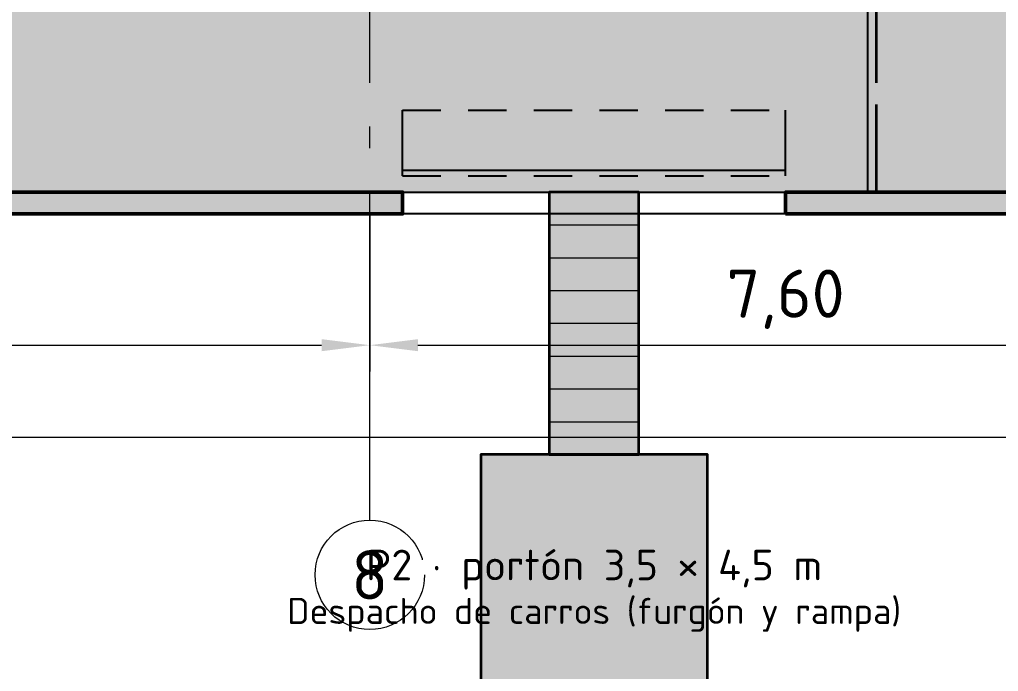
# Model space of a CAD drawing. Header units: millimetres. Extents: x 0 to 1189, y 0 to 841.
# Drawn here: x 422 to 466.72, y 362.58 to 392.39 of the extents above; entities that cross this region are included whole.
import ezdxf
from ezdxf.enums import TextEntityAlignment as Align

# ---------------------------------------------------------------- set-up
doc = ezdxf.new("R2010")
doc.units = ezdxf.units.MM
doc.linetypes.add('IRAM-E-TRAZOS', pattern=[5, 4, -1])
doc.linetypes.add('IRAM-F-TRAZO-PUNTO', pattern=[20, 15, -2, 1, -2])
for name, color, linetype, lineweight in [('A-ABERTURA', 7, 'CONTINUOUS', 25), ('A-COLUMNA', 7, 'CONTINUOUS', 50), ('A-COTA', 7, 'CONTINUOUS', 18), ('A-EJE', 1, 'IRAM-F-TRAZO-PUNTO', 18), ('A-EQUIPO-FINO', 8, 'CONTINUOUS', 13), ('A-EXTERIOR', 8, 'CONTINUOUS', 25), ('A-MURO', 7, 'CONTINUOUS', 50), ('A-RELLENO', 9, 'CONTINUOUS', 13), ('A-SECTOR', 1, 'CONTINUOUS', 25), ('A-TEXTO', 7, 'CONTINUOUS', 18)]:
    doc.layers.add(name, color=color, linetype=linetype, lineweight=lineweight)
doc.layers.add('A-EQUIPO', color=30, linetype='CONTINUOUS', lineweight=35, true_color=0xe67800)
doc.layers.add('A-PASILLO', color=2, linetype='IRAM-E-TRAZOS', lineweight=35, true_color=0xd7a500)
doc.styles.add('ISO3098', font='isocpeur.ttf')
doc.dimstyles.new('FLAMA-IRAM', dxfattribs={"dimtxt": 3.5, "dimasz": 3.5, "dimexe": 2, "dimexo": 1.5, "dimgap": 1, "dimtad": 1, "dimdec": 1, "dimtxsty": 'ISO3098', "dimblk": 'IRAM_FLECHA', "dimblk1": 'IRAM_FLECHA', "dimblk2": 'IRAM_FLECHA', "dimcen": 2.5, "dimclrd": 3, "dimclre": 3, "dimclrt": 3, "dimazin": 3, "dimtfac": 1, "dimtmove": 0, "dimatfit": 3, "dimlwd": 18, "dimlwe": 18})

# ---------------------------------------------------------------- blocks, each defined once
blk = doc.blocks.new('IRAM_FLECHA')
blk.add_solid([(0, 0), (-1, 0.125), (-1, -0.125)])

msp = doc.modelspace()

# ---------------------------------------------------------------- hatches: boundary and pattern name
at = {"layer": 'A-ABERTURA', "true_color": 0x3c3c3c}
h = msp.add_hatch(color=7, dxfattribs=at)
h.dxf.hatch_style = 1
h.paths.add_polyline_path([(439.5, 385.5), (438.25, 385.5), (438.25, 383.5), (439.5, 383.5)])
h = msp.add_hatch(color=7, dxfattribs=at)
h.dxf.hatch_style = 1
h.paths.add_polyline_path([(457, 385.5), (458.25, 385.5), (458.25, 383.5), (457, 383.5)])
at = {"layer": 'A-COLUMNA', "true_color": 0x000000}
h = msp.add_hatch(color=7, dxfattribs=at)
h.dxf.hatch_style = 1
h.paths.add_polyline_path([(437, 383.5), (439, 383.5), (439, 385.5), (437, 385.5)])
at = {"layer": 'A-EXTERIOR', "true_color": 0xe6e6e6}
h = msp.add_hatch(color=7, dxfattribs=at)
h.dxf.hatch_style = 1
h.paths.add_polyline_path([(446.2, 372.5), (450.3, 372.5), (450.3, 384.5), (446.2, 384.5)])
at = {"layer": 'A-EXTERIOR', "true_color": 0xfafafa}
h = msp.add_hatch(color=7, dxfattribs=at)
h.dxf.hatch_style = 1
h.paths.add_polyline_path([(443.075, 341.5), (453.425, 341.5), (453.425, 372.5), (443.075, 372.5)])
at = {"layer": 'A-MURO', "true_color": 0x464646}
h = msp.add_hatch(color=7, dxfattribs=at)
h.dxf.hatch_style = 1
h.paths.add_polyline_path([(370.75, 383.5), (370.75, 384.5), (439.5, 384.5), (439.5, 383.5)])
h = msp.add_hatch(color=7, dxfattribs=at)
h.dxf.hatch_style = 1
h.paths.add_polyline_path([(457, 383.5), (457, 384.5), (543, 384.5), (543, 383.5)])
at = {"layer": 'A-RELLENO', "true_color": 0xe2e2e2}
h = msp.add_hatch(color=7, dxfattribs=at)
h.dxf.hatch_style = 1
h.paths.add_polyline_path([(460.75, 384.5), (475.75, 384.5), (475.75, 452), (460.75, 452)])
at = {"layer": 'A-RELLENO', "true_color": 0xc8e8c8}
h = msp.add_hatch(color=7, dxfattribs=at)
h.dxf.hatch_style = 1
h.paths.add_polyline_path([(393.25, 384.5), (460.75, 384.5), (460.75, 424.25), (393.25, 424.25)])

# ---------------------------------------------------------------- linework, layer by layer
at = {"layer": 'A-ABERTURA'}
for p, q in [((439.5, 388.25), (441.25, 388.25)), ((439.5, 385.25), (439.5, 388.25)), ((442.5, 388.25), (444.25, 388.25)), ((445.5, 388.25), (447.25, 388.25)), ((448.5, 388.25), (450.25, 388.25)), ((451.5, 388.25), (453.25, 388.25)), ((454.5, 388.25), (456.25, 388.25)), ((457, 385.25), (457, 388.25)), ((439.5, 385.5), (457, 385.5)), ((439.5, 385.25), (441.25, 385.25)), ((442.5, 385.25), (444.25, 385.25)), ((445.5, 385.25), (447.25, 385.25)), ((448.5, 385.25), (450.25, 385.25)), ((451.5, 385.25), (453.25, 385.25)), ((454.5, 385.25), (456.25, 385.25)), ((439.5, 384.5), (457, 384.5))]:
    msp.add_line(p, q, dxfattribs=at)
at = {"layer": 'A-EJE'}
for p, q in [((438, 369.5), (438, 622.5)), ((157, 384.5), (567, 384.5))]:
    msp.add_line(p, q, dxfattribs=at)
msp.add_circle((438, 367), 2.5, dxfattribs=at)
at = {"layer": 'A-EQUIPO'}
for points in [[(446.2, 372.5), (450.3, 372.5), (450.3, 384.5), (446.2, 384.5)], [(443.075, 341.5), (453.425, 341.5), (453.425, 372.5), (443.075, 372.5)]]:
    msp.add_lwpolyline(points, close=True, dxfattribs=at)
at = {"layer": 'A-EQUIPO-FINO'}
for p, q in [((446.2, 383), (450.3, 383)), ((446.2, 381.5), (450.3, 381.5)), ((446.2, 380), (450.3, 380)), ((446.2, 378.5), (450.3, 378.5)), ((446.2, 377), (450.3, 377)), ((446.2, 375.5), (450.3, 375.5)), ((446.2, 374), (450.3, 374))]:
    msp.add_line(p, q, dxfattribs=at)
at = {"layer": 'A-EXTERIOR'}
msp.add_lwpolyline([(62, 274.5), (662, 274.5), (662, 383.5), (62, 383.5)], close=True, dxfattribs=at)
at = {"layer": 'A-MURO'}
for points in [[(370.75, 383.5), (370.75, 384.5), (439.5, 384.5), (439.5, 383.5)], [(457, 383.5), (457, 384.5), (543, 384.5), (543, 383.5)]]:
    msp.add_lwpolyline(points, close=True, dxfattribs=at)
at = {"layer": 'A-PASILLO'}
msp.add_line((461.15, 384.5), (461.15, 452), dxfattribs=at)
at = {"layer": 'A-SECTOR'}
msp.add_lwpolyline([(393.25, 384.5), (460.75, 384.5), (460.75, 424.25), (393.25, 424.25)], close=True, dxfattribs=at)

# ---------------------------------------------------------------- texts
at = {"layer": 'A-TEXTO', "style": 'ISO3098'}
for s, height, p in [('8', 2.25, (438, 367)), ('P2 · portón 3,5 × 4,5 m', 1.4, (448.25, 367.45)), ('Despacho de carros (furgón y rampa)', 1.19, (448.25, 365.35))]:
    msp.add_text(s, height=height, dxfattribs=at).set_placement(p, align=Align.MIDDLE_CENTER)

# ---------------------------------------------------------------- dimensions: what is measured, and where the dimension line sits
at = {"layer": 'A-COTA'}
for base, p1, p2 in [((172, 373.3), (172, 384.5), (552, 384.5)), ((400, 377.5), (400, 384.5), (438, 384.5)), ((438, 377.5), (438, 384.5), (476, 384.5))]:
    msp.add_linear_dim(base=base, p1=p1, p2=p2, dimstyle='FLAMA-IRAM', override={"dimtxt": 2.2, "dimasz": 2.2, "dimexe": 1.2, "dimexo": 1, "dimdec": 2, "dimlfac": 0.2, "dimzin": 0}, dxfattribs=at).render()

doc.saveas('drawing.dxf')
